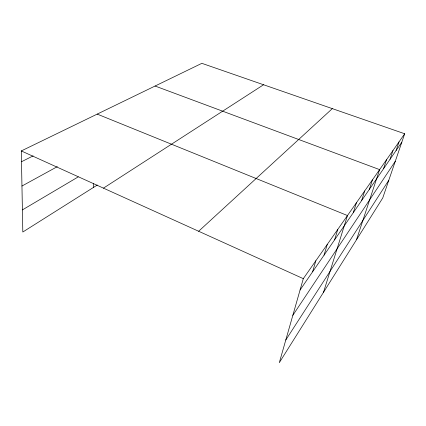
<?xml version="1.0" encoding="UTF-8"?>
<svg xmlns="http://www.w3.org/2000/svg" width="426" height="426" viewBox="0 0 426 426"><rect width="100%" height="100%" fill="white"/><g stroke="black" fill="none" stroke-linecap="round" stroke-linejoin="round"><path stroke-width="0.64" d="M93.4 187.472L93.608 183.569M404.7 133.764L303.307 278.663L279.312 362.67L382.745 197.962L404.7 133.764L201.86 63.33L21.3 150.937L22.812 232.021L97.282 185.028M312.588 271.815L315.831 260.771M324.042 255.169L327.28 244.407M334.57 239.875L337.791 229.385M323.51 292.284L347.472 215.545L97.219 114.104M353.26 212.728L356.418 202.76M361.589 200.63L364.715 190.907M369.337 189.373L372.425 179.884M356.498 239.758L379.614 169.617L155.075 86.031M383.512 168.776L386.52 159.745M390.014 159.335L392.98 150.516M396.105 150.484L399.024 141.874M285.787 340.012L388.81 180.214M292.832 315.336L395.296 161.262M300.069 289.994L401.825 142.177M198.644 231.259L332.317 108.63M103.449 188.143L263.566 84.758M22.402 209.906L78.23 176.896M21.955 186.034L57.324 166.646M21.502 161.736L33.111 155.879M21.3 150.937L303.307 278.663"/></g></svg>
